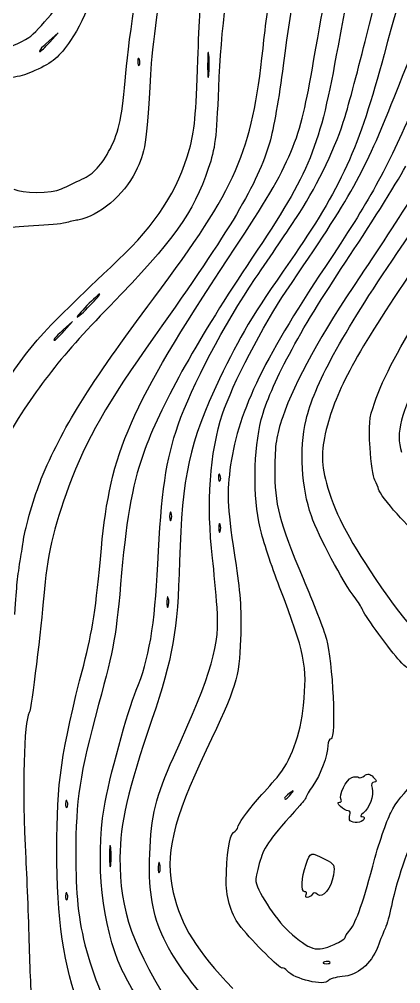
# Model space of a CAD drawing. Extents: x 32 to 2531, y 46 to 1398.
# Drawn here: x 2003 to 2179.3, y 268.5 to 713.9 of the extents above; entities that cross this region are included whole.
import ezdxf

# ---------------------------------------------------------------- set-up
doc = ezdxf.new("R2010")
doc.units = 0
doc.layers.add('IMAGE', color=7, linetype='CONTINUOUS')

msp = doc.modelspace()

# ---------------------------------------------------------------- linework, layer by layer
at = {"layer": 'IMAGE', "color": 7}
for points in [[(2017.0704, 703.31988), (2020.9865, 707.65321), (2016.6532, 703.73709)], [(2058.5641, 695.23655), (2058.564, 695.23655)], [(2090.6285, 697.29015), (2090.6263, 697.29015)], [(2023.7371, 569.98655), (2027.6532, 574.31988), (2023.3199, 570.40376)], [(2095.8975, 503.23655), (2095.8973, 503.23655)], [(2071.9101, 446.62778), (2071.9105, 446.62778)], [(2155.9669, 343.7853), (2155.9673, 343.7836)], [(2045.2855, 331.296), (2045.2861, 331.296)], [(2067.9101, 323.9612), (2067.9105, 323.9612)], [(2135.6532, 309.648), (2135.6532, 309.6532)]]:
    msp.add_lwpolyline(points, dxfattribs=at)
for points in [[(2017.0704, 703.31988), (2017.0704, 703.31988)], [(2035.6532, 581.65321), (2035.6532, 581.65321)], [(2023.7371, 569.98655), (2023.7371, 569.98655)], [(2073.2029, 485.98655), (2073.2029, 485.98655)], [(2095.8696, 480.65321), (2095.8696, 480.65321)], [(2025.2308, 352.5704), (2025.2308, 352.5704)], [(2128.49, 355.9865), (2128.49, 355.9865)], [(2025.2308, 309.9032), (2025.2308, 309.9032)], [(2148.5385, 286.5765), (2148.5385, 286.5765)], [(2146.6255, 278.4587), (2146.6255, 278.4587)]]:
    msp.add_lwpolyline(points, close=True, dxfattribs=at)
for points in [[(2138.3387, 690.33536), (2148.1992, 746.64551), (2153.3673, 770.36109), (2159.2557, 786.31988)], [(2172.9135, 784.98655), (2164.3768, 767.64961), (2157.9476, 743.89909), (2150.3549, 701.65321)], [(2247.6536, 785.68271), (2199.6316, 774.87992), (2188.9067, 762.45841), (2171.6475, 697.65321)], [(2139.0591, 777.65322), (2135.3357, 761.57322), (2128.93, 722.72747), (2125.0172, 692.50015)], [(2162.8815, 703.6808), (2173.7097, 747.42016), (2180.0945, 762.72585), (2192.8629, 775.55204)], [(2052.2835, 688.98662), (2053.6417, 705.31176), (2059.4268, 742.8975), (2063.7292, 763.35054)], [(2104.3482, 757.65361), (2099.4856, 736.00645), (2096.142, 708.83847), (2095.0768, 682.32028)], [(2045.74, 756.31987), (2039.6315, 729.92193), (2034.2852, 715.26395), (2026.6752, 704.05006)], [(2176.2613, 677.78968), (2199.7005, 737.09068), (2207.6353, 747.97029), (2232.5928, 755.0276)], [(2071.8786, 748.31987), (2067.883, 726.61023), (2064.3494, 700.90156), (2063.6316, 688.31987)], [(2007.432, 705.46083), (2011.8725, 708.38117), (2024.3201, 723.68899), (2024.3201, 726.22941)], [(2085.58, 695.18001), (2086.1717, 712.51976), (2086.9851, 727.23943), (2087.3873, 727.8904)], [(2115.6836, 700.31988), (2116.8269, 710.95321), (2118.5809, 724.45321), (2119.5812, 730.31988)], [(1975.3328, 698.07413), (1986.0056, 697.11563), (1999.4457, 700.20849), (2007.432, 705.46083)], [(2026.6752, 704.05006), (2021.4921, 696.41225), (2018.4901, 693.87803), (2010.2687, 690.19955)], [(2016.6532, 703.73709), (2012.6139, 700.08672), (2011.7069, 698.98655), (2012.7371, 698.98655)], [(2012.7371, 698.98655), (2012.9665, 698.98655), (2014.9165, 700.93655), (2017.0704, 703.31988)], [(2065.2604, 585.16625), (2103.6913, 636.67504), (2110.5157, 652.26024), (2115.6836, 700.31988)], [(2090.6263, 697.29015), (2090.3376, 700.05649), (2090.0967, 698.11988), (2090.0907, 692.98655)], [(2150.3549, 701.65321), (2141.794, 654.0188), (2137.7667, 644.09075), (2110.5639, 603.56115)], [(2152.8031, 666.31988), (2154.7115, 672.18655), (2159.2468, 688.99896), (2162.8815, 703.6808)], [(2058.564, 695.23655), (2058.1384, 696.30019), (2057.8224, 695.98425), (2057.7584, 694.43099)], [(2058.4588, 692.68099), (2058.9019, 693.12404), (2058.9492, 694.27405), (2058.5641, 695.23655)], [(2081.7113, 653.88171), (2083.9889, 661.85045), (2084.7027, 669.46965), (2085.58, 695.18001)], [(2090.6155, 687.95681), (2090.91, 690.32379), (2090.9149, 694.52379), (2090.6285, 697.29015)], [(2171.6475, 697.65321), (2160.1752, 654.57696), (2151.6001, 635.73567), (2128.1875, 602.16101)], [(2057.7584, 694.43099), (2057.7014, 693.02544), (2058.0157, 692.23793), (2058.4588, 692.68099)], [(2090.0907, 692.98655), (2090.0907, 687.85321), (2090.3209, 685.58983), (2090.6155, 687.95681)], [(2099.708, 603.65321), (2128.7801, 647.64259), (2132.2105, 655.33992), (2138.3387, 690.33536)], [(2125.0172, 692.50015), (2123.1789, 678.2993), (2120.4001, 662.3993), (2118.842, 657.16682)], [(2010.2687, 690.19955), (2003.0613, 686.97485), (2000.7032, 686.62866), (1984.9865, 686.48803)], [(2045.1168, 654.2817), (2049.1287, 661.96095), (2050.6461, 669.30966), (2052.2835, 688.98662)], [(2063.6316, 688.31987), (2061.7493, 655.32806), (2061.39, 653.00571), (2056.6773, 643.38136)], [(2095.0768, 682.32028), (2094.1219, 658.54936), (2093.615, 654.49532), (2090.4091, 644.98695)], [(2126.3629, 588.31988), (2156.8943, 632.94749), (2162.5341, 643.05989), (2176.2613, 677.78968)], [(2185.6851, 674.3202), (2172.5559, 643.99573), (2164.9628, 630.22576), (2144.5639, 599.74716)], [(2177.8688, 606.19872), (2210.7435, 654.54481), (2216.3855, 660.90391), (2233.3643, 668.74785)], [(2131.1664, 622.31988), (2139.3803, 634.50736), (2148.4629, 652.97747), (2152.8031, 666.31988)], [(2118.842, 657.16682), (2112.9765, 637.46998), (2101.2108, 617.67331), (2065.6415, 567.65322)], [(2031.986, 639.98662), (2037.5409, 642.57888), (2040.9309, 646.2695), (2045.1168, 654.2817)], [(2048.7716, 602.74672), (2066.1517, 619.12415), (2076.2643, 634.82272), (2081.7113, 653.88171)], [(2153.8712, 601.77968), (2164.3989, 617.47701), (2176.9067, 637.38329), (2181.6661, 646.01587)], [(2056.6773, 643.38136), (2051.3973, 632.59814), (2040.0044, 623.11375), (2030.0216, 621.19112)], [(2090.4091, 644.98695), (2083.5171, 624.54644), (2074.5036, 611.96776), (2044.8642, 581.42717)], [(2022.5412, 635.56279), (2024.9859, 636.71256), (2029.236, 638.70328), (2031.986, 639.98662)], [(2000.5583, 635.50559), (2003.9412, 633.41487), (2018.0523, 633.45159), (2022.5412, 635.56279)], [(2186.3286, 634.98655), (2181.3064, 626.55321), (2169.8058, 608.76447), (2160.7721, 595.45599)], [(2024.319, 619.86232), (2022.4857, 619.38244), (2015.8857, 618.7721), (2009.6524, 618.506)], [(2030.0216, 621.19112), (2028.7185, 620.94016), (2026.1524, 620.34219), (2024.319, 619.86232)], [(2112.0955, 594.12771), (2119.1248, 604.50007), (2127.7067, 617.18655), (2131.1664, 622.31988)], [(2167.1909, 536.66971), (2175.0101, 559.43935), (2202.5452, 602.79585), (2220.3688, 620.40303)], [(2009.6524, 618.506), (2003.419, 618.2399), (1997.419, 617.64614), (1996.319, 617.18654)], [(2135.5891, 528.89127), (2139.0565, 544.47672), (2152.0341, 568.20601), (2177.8688, 606.19872)], [(1990.4729, 535.88344), (2006.342, 561.85711), (2010.7785, 566.94549), (2048.7716, 602.74672)], [(2040.9991, 469.65321), (2045.0991, 514.0216), (2054.2005, 534.79511), (2099.708, 603.65321)], [(2110.5639, 603.56115), (2086.03, 567.00776), (2069.4049, 537.40229), (2061.1992, 515.65321)], [(2128.1875, 602.16101), (2110.7108, 577.09869), (2105.0297, 567.61939), (2095.6037, 547.79255)], [(2114.8879, 528.98695), (2119.0273, 544.80963), (2132.3597, 569.70484), (2153.8712, 601.77968)], [(2188.1116, 602.87159), (2160.3576, 562.30765), (2150.1849, 544.0712), (2145.4596, 526.41005)], [(2144.5639, 599.74716), (2115.1257, 555.7628), (2103.572, 531.17765), (2100.4069, 505.78492)], [(2076.4805, 526.60483), (2082.7731, 544.49808), (2097.9085, 573.19389), (2112.0955, 594.12771)], [(2160.7721, 595.45599), (2142.6221, 568.71768), (2130.3998, 546.56532), (2124.8341, 530.31988)], [(2097.008, 531.72208), (2101.3121, 544.81265), (2116.0875, 573.30028), (2126.3629, 588.31988)], [(2013.216, 501.65321), (2022.7425, 524.95343), (2034.9471, 544.53743), (2065.2604, 585.16625)], [(2040.1944, 586.98655), (2039.8277, 586.98655), (2037.1841, 584.58655), (2034.3199, 581.65321)], [(2035.6532, 581.65321), (2038.5175, 584.58655), (2040.5611, 586.98655), (2040.1944, 586.98655)], [(2044.8642, 581.42717), (2020.6643, 556.49141), (2010.4234, 543.19783), (1993.6815, 514.98695)], [(2034.3199, 581.65321), (2031.4556, 578.71988), (2029.412, 576.31988), (2029.7787, 576.31988)], [(2029.7787, 576.31988), (2030.1453, 576.31988), (2032.7889, 578.71988), (2035.6532, 581.65321)], [(2023.3199, 570.40376), (2019.2805, 566.75339), (2018.3736, 565.65321), (2019.4037, 565.65321)], [(2019.4037, 565.65321), (2019.6332, 565.65321), (2021.5832, 567.60321), (2023.7371, 569.98655)], [(2065.6415, 567.65322), (2043.5651, 536.60791), (2033.9851, 519.86044), (2025.9737, 498.30764)], [(2189.2709, 550.98655), (2179.2263, 531.81289), (2176.9557, 523.0614), (2179.6783, 514.0148)], [(2095.6037, 547.79255), (2081.5365, 518.20299), (2078.228, 503.15808), (2077.1009, 463.65321)], [(2165.1507, 516.00304), (2164.4545, 526.54225), (2164.7537, 529.57219), (2167.1909, 536.66971)], [(2092.3485, 464.98655), (2089.4556, 490.31653), (2091.0897, 513.72256), (2097.008, 531.72208)], [(2124.8341, 530.31988), (2121.8289, 521.54795), (2121.1709, 517.2848), (2121.1301, 506.31988)], [(2067.0501, 462.31988), (2068.6348, 495.37936), (2070.8787, 510.67565), (2076.4805, 526.60483)], [(2114.3531, 478.98695), (2111.0489, 493.21927), (2111.2841, 515.21196), (2114.8879, 528.98695)], [(2138.0512, 484.5132), (2133.4291, 497.71992), (2132.476, 514.89837), (2135.5891, 528.89127)], [(2145.4596, 526.41005), (2142.4533, 515.17403), (2142.3693, 509.94855), (2145.0287, 499.60001)], [(2061.1992, 515.65321), (2055.8389, 501.44605), (2052.6753, 484.74371), (2050.3399, 458.31988)], [(2167.4123, 500.98655), (2166.6169, 502.45321), (2165.5992, 509.21063), (2165.1507, 516.00304)], [(2095.8973, 503.23655), (2095.4717, 504.30019), (2095.1557, 503.98425), (2095.0917, 502.43099)], [(2100.4069, 505.78492), (2098.8705, 493.45789), (2099.2052, 488.23408), (2103.2351, 461.65353)], [(2121.1301, 506.31988), (2121.0691, 489.81872), (2123.0593, 482.11131), (2134.204, 455.70031)], [(2005.0067, 473.65321), (2005.7089, 478.99351), (2010.164, 494.18841), (2013.216, 501.65321)], [(2095.0917, 502.43099), (2095.0347, 501.02544), (2095.3491, 500.23793), (2095.7921, 500.68099)], [(2095.7921, 500.68099), (2096.2352, 501.12404), (2096.2825, 502.27405), (2095.8975, 503.23655)], [(2145.0287, 499.60001), (2148.1336, 487.51741), (2154.692, 474.72919), (2167.5716, 455.64363)], [(2169.1107, 496.83791), (2168.9719, 497.65299), (2168.2076, 499.51988), (2167.4123, 500.98655)], [(2025.9737, 498.30764), (2018.8448, 479.1288), (2015.6288, 465.10479), (2014.3575, 447.65322)], [(2186.8155, 476.84129), (2185.4548, 476.06457), (2169.5984, 493.97351), (2169.1107, 496.83791)], [(2073.2029, 485.98655), (2072.8331, 486.90321), (2072.5304, 486.15321), (2072.5304, 484.31988)], [(2073.2029, 482.65321), (2073.5728, 483.56988), (2073.5728, 485.06988), (2073.2029, 485.98655)], [(2072.5304, 484.31988), (2072.5304, 482.48655), (2072.8331, 481.73655), (2073.2029, 482.65321)], [(2095.8696, 480.65321), (2095.4997, 481.56988), (2095.1971, 480.81988), (2095.1971, 478.98655)], [(2158.5601, 446.19403), (2152.3652, 454.45728), (2141.3999, 474.94515), (2138.0512, 484.5132)], [(2095.1971, 478.98655), (2095.1971, 477.15321), (2095.4997, 476.40321), (2095.8696, 477.31988)], [(2095.8696, 477.31988), (2096.2395, 478.23655), (2096.2395, 479.73655), (2095.8696, 480.65321)], [(2123.326, 451.65361), (2119.6677, 461.18695), (2115.6299, 473.48695), (2114.3531, 478.98695)], [(2003.7593, 465.65321), (2004.3007, 468.95321), (2004.862, 472.55321), (2005.0067, 473.65321)], [(2032.7923, 415.6532), (2036.9532, 431.8294), (2038.358, 441.07292), (2040.9991, 469.65321)], [(2000.9947, 438.9865), (2001.8824, 453.44688), (2002.0976, 455.52291), (2003.7593, 465.65321)], [(2077.1009, 463.65321), (2076.1668, 430.9126), (2074.1621, 419.4445), (2064.3205, 390.5393)], [(2094.4559, 442.31988), (2093.9669, 448.91988), (2093.0187, 459.11988), (2092.3485, 464.98655)], [(2057.0748, 404.0417), (2062.9479, 418.0171), (2065.6961, 434.073), (2067.0501, 462.31988)], [(2103.2351, 461.65353), (2105.2783, 448.17693), (2105.8072, 439.6328), (2105.3401, 427.6536)], [(2050.3399, 458.31988), (2047.7067, 428.5271), (2047.02, 424.6074), (2039.6693, 397.4105)], [(2134.204, 455.70031), (2138.8566, 444.6744), (2143.7144, 432.0532), (2144.9989, 427.6532)], [(2167.5716, 455.64363), (2183.6764, 431.779), (2191.5023, 424.0755), (2202.1308, 421.6249)], [(2134.396, 396.9869), (2136.2227, 415.4939), (2135.1288, 420.8957), (2123.326, 451.65361)], [(2014.3575, 447.65322), (2013.3759, 434.1796), (2008.5305, 395.0727), (2007.6701, 393.6806)], [(2071.9105, 446.62778), (2071.5724, 447.92507), (2071.2736, 447.18649), (2071.2464, 444.98649)], [(2071.8611, 442.62778), (2072.2264, 443.53049), (2072.2485, 445.33049), (2071.9101, 446.62778)], [(2161.6532, 441.25791), (2161.6532, 441.70355), (2160.2613, 443.9248), (2158.5601, 446.19403)], [(2071.2464, 444.98649), (2071.2194, 442.78649), (2071.4959, 441.72507), (2071.8611, 442.62778)], [(2074.2929, 372.9865), (2092.6137, 413.6694), (2095.7736, 424.5346), (2094.4559, 442.31988)], [(2178.0463, 418.5745), (2172.9175, 424.487), (2161.6532, 440.07363), (2161.6532, 441.25791)], [(2105.3401, 427.6536), (2104.6363, 409.6055), (2103.4568, 405.801), (2089.4567, 376.4176)], [(2144.9989, 427.6532), (2147.8622, 417.8451), (2149.5641, 381.6532), (2147.162, 381.6532)], [(2020.3687, 330.3199), (2020.3687, 361.6543), (2022.2808, 374.7881), (2032.7923, 415.6532)], [(2184.3857, 413.177), (2183.322, 413.3523), (2180.4692, 415.7812), (2178.0463, 418.5745)], [(2042.2431, 349.5821), (2044.5135, 363.1596), (2053.0188, 394.3901), (2057.0748, 404.0417)], [(2039.6693, 397.4105), (2030.8271, 364.6947), (2029.1605, 353.7561), (2029.1432, 328.3199)], [(2122.1725, 363.8059), (2128.3985, 370.9254), (2133.0772, 383.6258), (2134.396, 396.9869)], [(2007.6701, 393.6806), (2005.0784, 389.487), (2004.3303, 359.2381), (2006.0044, 326.3199)], [(2064.3205, 390.5393), (2053.1125, 357.6212), (2049.6357, 342.6176), (2049.5565, 326.8285)], [(2147.162, 381.6532), (2146.3321, 381.6532), (2145.6532, 380.2287), (2145.6532, 378.4875)], [(2174.7383, 347.4871), (2179.7844, 357.1138), (2189.2095, 365.9032), (2208.3924, 378.8713)], [(2089.4567, 376.4176), (2073.7217, 343.3932), (2070.1135, 327.8708), (2074.1668, 310.6417)], [(2145.6532, 378.4875), (2145.6532, 373.996), (2142.2364, 364.8831), (2138.6833, 359.8985)], [(2063.3177, 328.3199), (2063.9525, 345.8923), (2066.1875, 354.9877), (2074.2929, 372.9865)], [(2162.5971, 364.552), (2164.0315, 365.7425), (2164.9576, 365.5883), (2166.6721, 363.8738)], [(2113.1809, 353.54), (2115.4877, 356.1692), (2119.534, 360.7888), (2122.1725, 363.8059)], [(2151.7736, 353.4578), (2150.5444, 355.4466), (2154.1417, 362.962), (2156.7135, 363.7783)], [(2156.7135, 363.7783), (2158.074, 364.2101), (2159.5367, 364.2138), (2159.964, 363.7883)], [(2159.964, 363.7883), (2160.3912, 363.361), (2161.5761, 363.7043), (2162.5971, 364.552)], [(2167.1164, 361.655), (2165.9681, 361.655), (2165.6011, 360.6633), (2166.0765, 358.8452)], [(2166.6721, 363.8738), (2168.2965, 362.2493), (2168.4156, 361.655), (2167.1164, 361.655)], [(2127.9865, 356.49), (2126.7032, 355.4835), (2125.6532, 354.4335), (2125.6532, 354.1566)], [(2128.49, 355.9865), (2130.1484, 358.1013), (2130.1013, 358.1485), (2127.9865, 356.49)], [(2138.6833, 359.8985), (2137.019, 357.5636), (2135.6564, 355.2936), (2135.6553, 354.8541)], [(2166.0765, 358.8452), (2166.9867, 355.3647), (2164.9295, 349.5427), (2162.0045, 347.3216)], [(2025.2307, 352.5704), (2024.8051, 353.634), (2024.4891, 353.3181), (2024.4251, 351.7648)], [(2025.1255, 350.0148), (2025.5685, 350.4579), (2025.6159, 351.6079), (2025.2308, 352.5704)], [(2103.9995, 340.7433), (2104.1088, 342.2009), (2108.0428, 347.6842), (2113.1809, 353.54)], [(2125.6532, 354.1566), (2125.6532, 353.0592), (2126.7481, 353.7655), (2128.49, 355.9865)], [(2135.6553, 354.8541), (2135.6553, 354.4147), (2134.3524, 352.6147), (2132.7625, 350.8541)], [(2151.4623, 350.3199), (2150.2657, 351.5165), (2150.0677, 352.3199), (2150.9696, 352.3199)], [(2150.9696, 352.3199), (2151.7985, 352.3199), (2152.1604, 352.832), (2151.7736, 353.4578)], [(2024.4251, 351.7648), (2024.3681, 350.3593), (2024.6824, 349.5718), (2025.1255, 350.0148)], [(2050.2429, 275.4467), (2041.3875, 294.7896), (2038.1295, 324.981), (2042.2431, 349.5821)], [(2132.7625, 350.8541), (2118.8481, 335.4458), (2116.3105, 331.9404), (2114.3905, 325.4751)], [(2155.0336, 348.3199), (2154.1693, 348.3199), (2152.5623, 349.2199), (2151.4623, 350.3199)], [(2155.8873, 346.4502), (2156.2819, 347.4785), (2155.9003, 348.3199), (2155.0336, 348.3199)], [(2166.3871, 322.8205), (2169.0104, 332.6291), (2172.7684, 343.7291), (2174.7383, 347.4871)], [(2155.9673, 343.7836), (2155.5289, 344.2219), (2155.4931, 345.4219), (2155.8873, 346.4502)], [(2162.3195, 344.3216), (2161.4188, 342.8644), (2157.2405, 342.5116), (2155.9669, 343.7853)], [(2162.0045, 347.3216), (2160.6193, 346.2697), (2160.4247, 345.655), (2161.4767, 345.655)], [(2161.4767, 345.655), (2162.3935, 345.655), (2162.7727, 345.055), (2162.3195, 344.3216)], [(2188.9669, 342.9559), (2184.1501, 335.3257), (2177.9544, 318.1652), (2175.0175, 304.3203)], [(2102.0559, 338.2922), (2103.08, 339.041), (2103.9545, 340.144), (2103.9995, 340.7433)], [(2098.7057, 315.6536), (2098.8071, 328.4311), (2100.0493, 336.8249), (2102.0559, 338.2922)], [(2031.1257, 256.3649), (2023.5133, 276.8699), (2020.3687, 298.4893), (2020.3687, 330.3199)], [(2045.2861, 331.296), (2044.9895, 333.6925), (2044.7405, 332.0532), (2044.7331, 327.6532)], [(2045.2725, 323.296), (2045.5768, 325.2995), (2045.5829, 328.8995), (2045.2855, 331.296)], [(2006.0044, 326.3199), (2006.5637, 315.3199), (2007.3091, 296.0187), (2007.6607, 283.4284)], [(2029.1432, 328.3199), (2029.1192, 293.0504), (2033.5375, 276.913), (2055.286, 232.8357)], [(2044.7331, 327.6532), (2044.7201, 323.2532), (2044.9684, 321.2925), (2045.2725, 323.296)], [(2049.5565, 326.8285), (2049.4312, 301.9669), (2055.5108, 284.9301), (2075.2995, 254.681)], [(2096.2081, 252.9865), (2068.2719, 284.7923), (2062.244, 298.5987), (2063.3177, 328.3199)], [(2067.9105, 323.9612), (2067.5724, 325.2585), (2067.2736, 324.5199), (2067.2464, 322.3199)], [(2114.3905, 325.4751), (2113.2516, 321.6402), (2112.3198, 317.6454), (2112.3198, 316.5979)], [(2135.5953, 323.6532), (2137.6869, 329.5184), (2137.6433, 329.5066), (2144.3379, 326.0291)], [(2144.3379, 326.0291), (2148.7228, 323.7512), (2148.9708, 323.2779), (2148.2151, 318.6288)], [(2067.2464, 322.3199), (2067.2194, 320.1199), (2067.4959, 319.0585), (2067.8611, 319.9612)], [(2067.8611, 319.9612), (2068.2264, 320.8639), (2068.2485, 322.6639), (2067.9101, 323.9612)], [(2135.0652, 310.9865), (2133.0789, 310.9865), (2133.3449, 317.3429), (2135.5953, 323.6532)], [(2155.3435, 292.558), (2158.2495, 295.5871), (2161.4476, 304.3509), (2166.3871, 322.8205)], [(2112.3198, 316.5979), (2112.3198, 312.3574), (2121.1965, 298.4454), (2127.5429, 292.7395)], [(2148.2151, 318.6288), (2147.2131, 312.4643), (2143.3171, 307.7191), (2140.9028, 309.7227)], [(2105.6532, 294.4333), (2101.1959, 299.9392), (2098.6429, 307.7373), (2098.7057, 315.6536)], [(2024.4251, 309.0977), (2024.3681, 307.6921), (2024.6824, 306.9046), (2025.1255, 307.3477)], [(2025.2307, 309.9032), (2024.8051, 310.9669), (2024.4891, 310.6509), (2024.4251, 309.0977)], [(2025.1255, 307.3477), (2025.5685, 307.7907), (2025.6159, 308.9407), (2025.2308, 309.9032)], [(2074.1668, 310.6417), (2077.7472, 295.4231), (2085.0457, 283.6663), (2101.6812, 266.3202)], [(2135.6532, 309.6532), (2136.1064, 310.3865), (2135.8419, 310.9865), (2135.0652, 310.9865)], [(2136.1625, 308.3147), (2135.4292, 308.3147), (2135.2, 308.9147), (2135.6532, 309.648)], [(2138.3599, 309.7127), (2137.8847, 308.9438), (2136.8959, 308.3147), (2136.1625, 308.3147)], [(2140.9028, 309.7227), (2139.7349, 310.6919), (2138.9609, 310.6905), (2138.3599, 309.7127)], [(2175.0175, 304.3203), (2174.1619, 300.2869), (2172.9207, 295.7869), (2172.2592, 294.3203)], [(2124.4416, 275.7288), (2123.6391, 275.2329), (2111.0545, 287.7613), (2105.6532, 294.4333)], [(2172.2592, 294.3203), (2171.5979, 292.8536), (2169.9909, 288.8846), (2168.6883, 285.5002)], [(2127.5429, 292.7395), (2137.5116, 283.7769), (2140.3226, 282.9517), (2148.5385, 286.5765)], [(2148.5385, 286.5765), (2151.3516, 287.8176), (2153.6532, 289.2747), (2153.6532, 289.8146)], [(2153.6532, 289.8146), (2153.6532, 290.3544), (2154.4139, 291.5889), (2155.3435, 292.558)], [(2168.6883, 285.5002), (2165.6028, 277.4839), (2159.5207, 272.4035), (2152.2736, 271.7891)], [(2007.6607, 283.4284), (2008.0123, 270.8382), (2008.6184, 258.2382), (2009.0076, 255.4284)], [(2144.0699, 278.564), (2143.0063, 278.1383), (2143.3221, 277.8224), (2144.8755, 277.7584)], [(2146.6255, 278.4588), (2146.1824, 278.9018), (2145.0324, 278.9492), (2144.0699, 278.564)], [(2144.8755, 277.7584), (2146.2809, 277.7004), (2147.0685, 278.0157), (2146.6255, 278.4587)], [(2065.5595, 248.3307), (2058.9263, 259.3327), (2052.0339, 271.5349), (2050.2429, 275.4467)], [(2126.9421, 274.3738), (2126.0671, 275.4282), (2124.9417, 276.038), (2124.4416, 275.7288)], [(2145.8063, 269.9013), (2144.1985, 267.3), (2130.0237, 270.6607), (2126.9421, 274.3738)], [(2152.2736, 271.7891), (2149.1971, 271.5282), (2146.2868, 270.6787), (2145.8063, 269.9013)]]:
    msp.add_open_spline(points, degree=3, dxfattribs=at)

doc.saveas('drawing.dxf')
